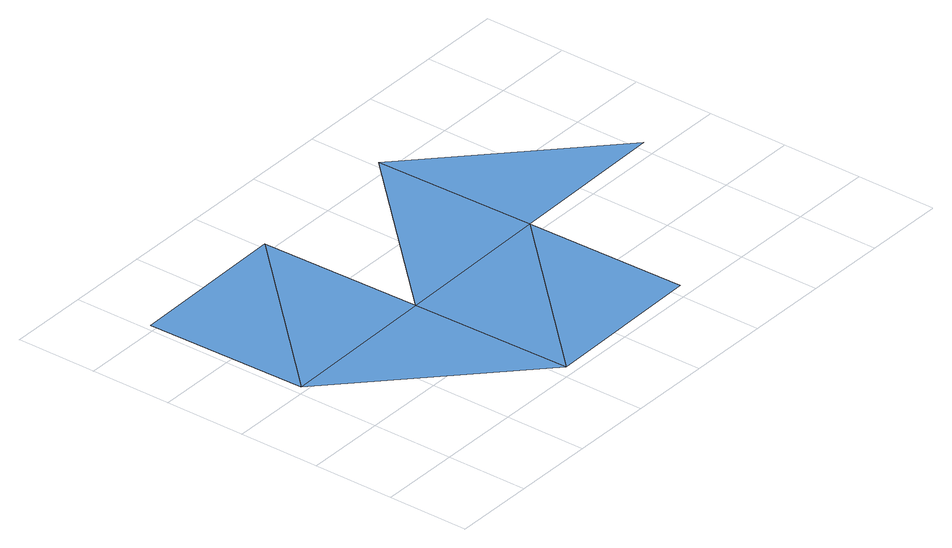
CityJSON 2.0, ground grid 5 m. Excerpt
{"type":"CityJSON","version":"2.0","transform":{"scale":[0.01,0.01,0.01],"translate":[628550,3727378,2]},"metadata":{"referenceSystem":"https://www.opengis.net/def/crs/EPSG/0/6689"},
"CityObjects":{
"waterbody1":{"type":"WaterBody","attributes":{"name":"福岡県津波浸水想定図","class":"1140","function":"2","WaterBodyTsunamiRiskAttribute.description":"1","WaterBodyTsunamiRiskAttribute.rank":"3"},"geometry":[{"type":"MultiSurface","lod":"1","boundaries":[[[0,1,2]],[[0,2,3]],[[4,5,3]]]}]},
"waterbody2":{"type":"WaterBody","attributes":{"name":"福岡県津波浸水想定図","class":"1140","function":"2","WaterBodyTsunamiRiskAttribute.description":"1","WaterBodyTsunamiRiskAttribute.rank":"2"},"geometry":[{"type":"MultiSurface","lod":"1","boundaries":[[[3,2,6]],[[4,3,6]],[[4,6,7]],[[8,5,4]]]}]}
},
"vertices":[
[1042,2061,5],[41,2041,5],[61,1042,5],[1061,1061,6],[2060,1080,6],[2041,2080,6],
[1080,61,6],[2080,81,6],[3060,1100,7]
]}
